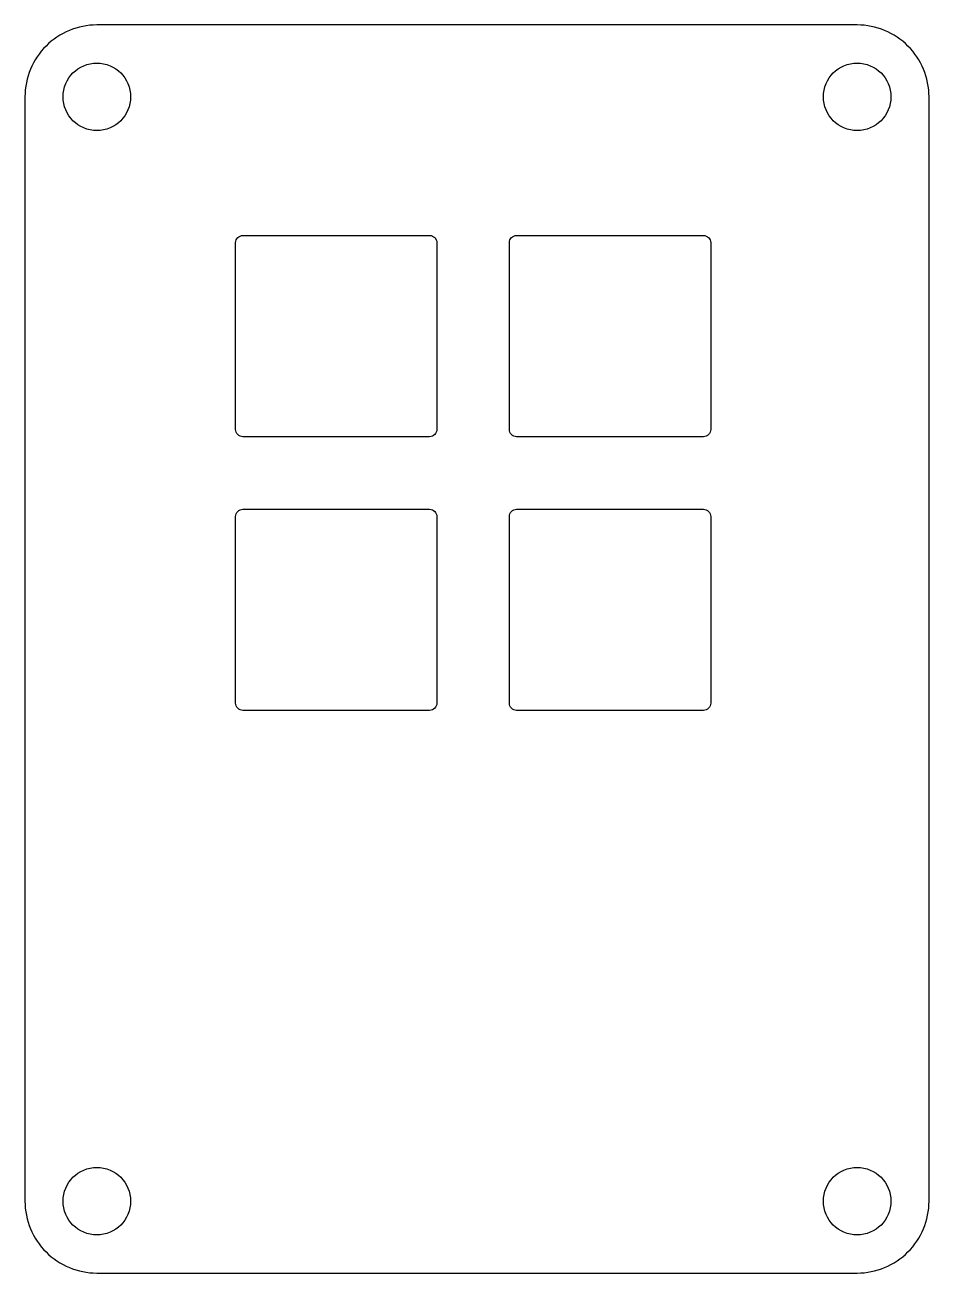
# Model space of a CAD drawing. Header units: millimetres. Extents: x -136.2 to -73.3, y 49.4 to 136.2.
import ezdxf

# ---------------------------------------------------------------- set-up
doc = ezdxf.new("R2010")
doc.units = ezdxf.units.MM
doc.layers.get('0').update_dxf_attribs({"linetype": 'CONTINUOUS'})

msp = doc.modelspace()

# ---------------------------------------------------------------- linework, layer by layer
for points in [[(-136.224, 54.37, 0.414214), (-131.224, 49.37), (-78.34, 49.37, 0.414214), (-73.34, 54.37), (-73.34, 131.227, 0.414214), (-78.34, 136.227), (-131.224, 136.227, 0.414214), (-136.224, 131.227)], [(-108.075, 107.575), (-121.075, 107.575, -0.414214), (-121.575, 108.075), (-121.575, 121.075, -0.414214), (-121.075, 121.575), (-108.075, 121.575, -0.414214), (-107.575, 121.075), (-107.575, 108.075, -0.414214)], [(-89.025, 107.575), (-102.025, 107.575, -0.414214), (-102.525, 108.075), (-102.525, 121.075, -0.414214), (-102.025, 121.575), (-89.025, 121.575, -0.414214), (-88.525, 121.075), (-88.525, 108.075, -0.414214)], [(-108.075, 88.525), (-121.075, 88.525, -0.414214), (-121.575, 89.025), (-121.575, 102.025, -0.414214), (-121.075, 102.525), (-108.075, 102.525, -0.414214), (-107.575, 102.025), (-107.575, 89.025, -0.414214)], [(-89.025, 88.525), (-102.025, 88.525, -0.414214), (-102.525, 89.025), (-102.525, 102.025, -0.414214), (-102.025, 102.525), (-89.025, 102.525, -0.414214), (-88.525, 102.025), (-88.525, 89.025, -0.414214)]]:
    msp.add_lwpolyline(points, format="xyb", close=True)
for centre in [(-131.224, 131.227), (-78.34, 131.227), (-131.224, 54.37), (-78.34, 54.37)]:
    msp.add_circle(centre, 2.35)

doc.saveas('drawing.dxf')
